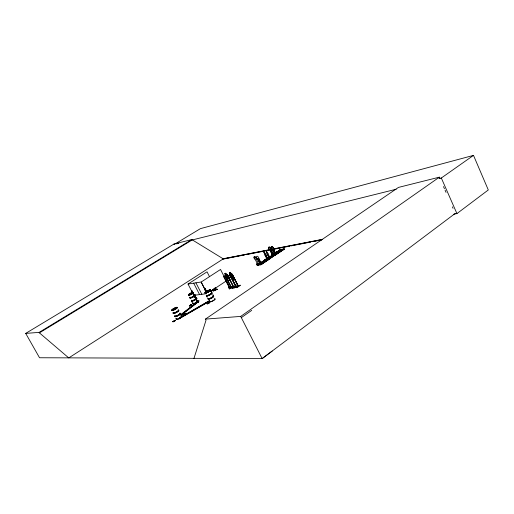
<?xml version="1.0" encoding="UTF-8"?>
<svg xmlns="http://www.w3.org/2000/svg" width="514" height="514" viewBox="0 0 514 514"><rect width="100%" height="100%" fill="white"/><g stroke="black" fill="none" stroke-linecap="round" stroke-linejoin="round"><path stroke-width="0.77" d="M257.116 263.9L257.418 263.676L258.028 264.826M257.373 264.112L257.668 263.464M257.36 264.119L257.694 263.464M257.585 263.875L257.72 263.483L256.794 264.466L257.392 265.327L266.297 259.435M257.855 263.656L257.508 263.753M260.277 263.065C260.065 263.695 259.589 263.142 259.827 263.688M260.013 263.521C259.763 263.425 260.598 263.29 260.206 263.027M272.895 255.098L272.619 254.533L273.493 253.948L273.769 254.514L267.248 258.87L266.805 257.989L266.239 258.651L266.586 259.217M263.913 252.387L264.337 252.201M269.587 258.272C268.918 257.276 269.15 257.707 269.786 258.42C263.072 260.425 272.42 258.497 267.453 259.326M266.438 251.796L266.952 253.151A1.034 0.578 56.3 0 0 267.531 254.61L269.387 258.092L270.03 257.951L268.424 254.417A1.034 0.578 56.3 0 0 267.55 253.036L266.817 251.744M266.458 258.24L266.952 258.144L266.586 258.15M272.381 254L271.726 254.295L272.247 254.192M268.989 257.81L269.317 258.478M269.439 257.745L269.079 257.745M271.925 254.077L272.381 254.102L271.977 254.025M271.97 254.34L271.733 254.289M274.515 253.922L274.373 253.582M274.277 253.646C274.315 254.051 274.887 253.646 274.861 253.312M229.565 274.013L235.83 286.973L238.496 286.594L232.199 274.116L231.596 273.686L229.604 273.988L229.585 274.585C228.974 276.294 235.168 283.49 234.14 277.958M266.194 259.358L257.315 265.346L266.143 259.281M272.992 255.419L281.775 249.643L258.195 265.166L259.917 264.241L258.638 265.102M259.011 263.926L265.879 259.326L267.151 258.94L258.304 264.819L258.022 264.247L258.497 265.128M259.833 264.909L268.668 258.825M268.854 258.966L259.917 264.903L268.726 258.902M260.919 264.71L260.643 263.798L267.409 259.223L266.991 259.204M264.928 259.776C269.362 259.249 262.68 260.328 265.892 259.512M272.426 255.291L266.451 259.242L267.486 259.05M266.477 259.249L272.51 255.329M266.952 259.313L267.402 259.236L260.54 263.817L260.823 264.389L259.686 264.588L259.3 264.035L259.654 264.749L261.157 264.671M267.351 259.075L267.132 258.484M268.417 259.062L268.334 258.735M282.404 249.862L269.002 258.793L268.764 258.195L269.021 258.561L270.377 258.022M269.67 258.028L269.818 258.696M259.737 263.438L260.212 263.406M271.726 255.664L271.373 254.771L272.349 254.173M272.195 255.394L271.54 254.064L272.388 255.24M272.928 255.252L273.242 255.381M272.857 255.349L272.619 254.533M273.082 255.407L273.069 255.002L271.758 255.317M275.478 254.783L284.351 249.149L282.719 249.149L281.929 249.862L283.298 249.592L281.858 249.727M275.626 254.751L274.238 255.201L274.707 255.098L273.917 254.302L274.296 254.848L275.453 254.629L275.279 254.038L275.677 254.828M269.073 257.925L269.24 257.63L269.542 258.465M279.301 250.215C284.46 249.335 276.403 251.237 280.278 249.855M267.473 259.056L281.376 249.631M281.563 249.688L280.156 249.637M282.841 249.367L282.719 249.149M284.351 249.161L283.946 249.142M274.129 255.098L275.086 255.021L274.129 255.098L282.784 249.29L284.081 249.213M209.905 290.211L209.616 290.391M206.236 292.787L205.767 292.864L206.172 292.729M206.313 292.479L205.658 292.974L206.043 292.851M260.386 263.271L259.859 263.29L260.463 264.453M260.142 263.097L259.454 263.322L260.052 264.524M274.778 253.306C274.772 254.443 274.444 252.329 275.08 254.7M266.779 258.086L266.342 258.176L266.734 258.966M189.499 294.824L189.859 294.805M189.717 294.914L189.383 295.023M189.332 294.785L189.139 295.171M257.379 264.1L257.463 263.875M176.392 307.802L176.514 307.687M263.868 252.316L264.241 252.143M173.057 310.026L172.563 310.366M197.742 301.911L197.344 302.174L197.44 301.557M209.262 302.894C208.78 301.859 206.198 304.044 208.202 303.607L207.103 303.909L209.571 302.682L207.405 303.768L208.202 303.607M230.195 273.891L230.015 274.508L231.364 277.168L232.373 278.241L233.189 278.113L231.705 274.238L230.304 272.401M191.073 305.033L189.486 306.003C190.476 306.19 192.429 304.32 191.266 304.513L189.364 305.766M272.6 256.248L272.825 256.126M272.516 256.37L272.973 256.068M270.55 256.563L269.94 256.762L270.28 256.589M196.586 302.335L198.558 302.007M205.664 292.948L206.371 292.537M229.334 288.907L232.868 286.324M232.945 286.529L229.34 288.932M257.148 265.378L258.478 264.941L273.242 255.188M260.983 264.704L269.953 258.76L269.689 258.484M268.436 258.96L261.523 263.496M266.419 251.744L266.766 251.654M275.363 254.995L275.774 254.726M280.515 249.81L275.26 253.421M176.36 307.777L176.623 307.713M172.845 310.07L172.543 310.103M172.563 310.103L172.408 310.469M184.757 314.6L186.929 313.27L184.886 314.844L185.239 314.105L184.886 314.844M183.19 314.741L185.355 313.411L183.318 314.979L183.665 314.247L183.318 314.979M185.361 314.343L183.948 314.677L186.126 313.341L185.779 314.067L186.126 313.341M184.07 314.915L186.248 313.585M231.583 287.634L231.178 287.789L233.941 287.313M238.412 286.516L238.181 286.112M238.188 286.645L232.495 274.951M183.794 314.484L182.38 314.812L184.552 313.489L184.211 314.215L184.552 313.489M182.509 315.056L184.68 313.726M235.592 286.549L236.029 286.401M214.813 289.665L214.73 289.748M212.455 290.506L214.936 290.153L214.197 288.772M212.378 290.018L212.867 290.371M212.655 289.98L212.86 290.378M197.46 301.699L197.678 301.609M197.415 302.155L188.021 284.056L207.039 271.829L209.526 276.699M229.784 287.39L229.707 288.013L229.392 287.647M215.315 287.853L216.24 289.697L215.97 289.273M216.086 289.26C215.36 290.551 216.58 289.408 215.006 288.058M193.058 293.019A3.013 0.572 -27.4 0 1 189.255 294.952L189.274 294.824M173.629 321.578L175.383 320.261L173.758 321.822M173.867 321.096L175.004 320.453L174.381 321.308L173.867 321.096L175.004 320.453M180.787 314.664L197.819 301.641L197.999 301.994L180.979 315.352M180.793 314.992L197.819 301.641M180.973 315.024L197.999 301.994M229.302 287.654L229.771 287.41M455.269 213.394L262.134 358.599L39.527 357.75L25.7 333.393L174.008 244.022L191.818 239.575L223.275 258.876L322.265 239.556M453.785 214.209L456.933 213.593L488.3 189.962L473.497 155.376L200.428 228.634L174.22 244.439L174.008 244.022M272.24 351.036L262.134 358.599L240.7 316.406L205.414 319.117L206.005 320.254L194.016 358.264L193.508 358.624M205.761 292.851L206.191 292.588M438.982 178.589L441.32 178.011L473.497 155.376M240.7 316.406L439.361 177.163L439.997 178.615M241.317 317.626L251.719 310.353M205.414 319.117L398.459 187.411L439.361 177.163M233.395 287.146C233.709 286.574 233.452 287.197 233.581 287.448L227.875 275.857L233.966 287.32M232.045 288.328L235.566 285.951L232.289 288.527M232.142 288.547L235.804 286.144L232.161 288.515M236.781 287.75L240.353 285.321M259.654 264.749L260.553 264.151M269.599 258.041L270.261 257.63L270.493 258.105M272.054 256.492L273.589 256.023L272.638 256.101M273.159 255.754L274.694 255.278L273.737 255.362M268.976 258.793L283.053 249.232M261.363 264.138L282.655 249.843C276.583 252.175 284.685 249.714 280.419 250.691M283.227 249.451L284.088 248.879M275.671 254.623L260.714 264.742L284.165 249.014M276.044 254.443L283.895 249.065M275.517 254.957L284.216 249.091M228.55 287.756L231.448 287.474M229.36 288.701L232.874 286.311M233.973 287.866L237.519 285.488L234.101 288.11M236.684 287.525L240.237 285.135M271.951 253.987L272.606 255.117M266.342 258.176L266.785 258.934M257.765 264.414L258.722 264.209L256.287 258.895A1.555 0.855 56.4 0 0 255.323 256.955A1.555 0.855 56.4 0 0 254.07 257.193A1.555 0.855 56.4 0 0 255.034 259.133L257.765 264.414L258.658 264.254M258.022 264.247L259.024 263.631L259.377 264.344M259.454 263.322L260.129 264.472M272.33 254.719L273.3 254.507L270.917 249.245A1.536 0.867 56.4 0 0 269.978 247.324A1.536 0.867 56.4 0 0 268.706 247.581A1.536 0.867 56.4 0 0 269.651 249.502L272.33 254.719L269.651 249.502A1.536 0.867 56.4 0 1 268.642 247.626A1.536 0.867 56.4 0 1 269.908 247.369A1.536 0.867 56.4 0 1 270.852 249.29L273.23 254.552M274.669 254.777L274.161 253.537L274.971 254.822M261.787 261.883L264.08 261.189M263.457 260.765L265.751 260.065L264.337 260.174M263.984 252.625L264.427 253.633A1.028 0.578 56.3 0 0 265.006 255.079L266.85 258.548L267.492 258.407L265.892 254.886L267.447 258.439M272.722 254.514L273.596 253.929L273.943 254.636M276.236 252.265L277.663 252.143L276.236 252.265L277.547 251.519L276.834 251.963L278.524 251.564L276.892 252.072L277.804 251.635L277.097 251.687M277.868 251.173L280.149 250.472M267.062 258.497L267.717 258.086L267.955 258.561M269.516 256.955L271.045 256.486L270.043 256.743M270.615 256.216L272.144 255.747L271.199 255.824M272.484 255.394L271.585 255.567L273.114 255.098M273.679 254.167L280.226 249.778L281.582 249.508M273.705 254.25L280.49 249.727M273.917 254.302L274.791 253.717M274.02 254.282L274.894 253.698M275.408 253.389L280.085 250.331M280.657 249.945L281.518 249.367M275.427 253.511L281.325 249.56M260.277 263.984L261.24 263.772L258.799 258.433A1.568 0.861 56.4 0 0 257.765 256.531A1.568 0.861 56.4 0 0 256.499 256.775A1.568 0.861 56.4 0 0 257.463 258.722L260.277 263.984L261.17 263.823L258.799 258.433M259.686 264.588L260.585 263.99M264.305 261.44L266.612 260.739M265.976 260.315L268.289 259.615L266.862 259.724M269.387 258.092L267.531 254.61M278.787 251.783L280.226 251.661L278.787 251.783L280.111 251.038L279.449 251.59L281.094 251.076L279.655 251.205M209.571 302.682C208.89 301.455 205.561 304.725 208.074 303.363M209.134 302.65L209.449 302.444M198.41 302.155L198.488 301.789L196.656 302.014M257.54 264.954L257.026 263.708L257.617 264.903M265.847 254.918A1.028 0.578 56.3 0 0 265.018 253.518L264.382 252.316M257.463 258.722L260.341 263.933M274.874 254.25L272.182 249.001A1.542 0.88 56.4 0 1 271.238 247.073A1.542 0.88 56.4 0 1 272.516 246.816A1.542 0.88 56.4 0 1 273.461 248.744L275.851 254.032L274.939 254.205L272.182 249.001M275.787 254.077L273.461 248.744M266.952 253.151L266.464 252.168M265.006 255.079L266.894 258.523M211.254 291.014L214.12 289.112M212.712 290.095L214.511 289.902M210.753 291.579L214.203 289.286M210.804 291.605L214.1 289.324M229.88 280.252L227.843 280.586C231.987 281.627 228.364 274.598 226.533 274.688L227.85 280.631L226.912 279.25M195.538 303.292L199.201 300.876M213.265 291.265L216.831 288.919M214.916 288.071L215.906 289.909L216.253 289.678M264.537 252.535L265.018 253.518M255.034 259.133L254.97 259.178A1.555 0.855 56.4 0 1 254.006 257.238A1.555 0.855 56.4 0 1 255.259 257A1.555 0.855 56.4 0 1 256.216 258.94L256.287 258.895M211.138 290.982L226.353 280.914M189.75 305.605L190.45 305.143L190.81 305.13L189.872 305.836L190.925 305.393L190.45 305.143M190.662 305.001L191.671 304.879L191.214 304.635M189.486 306.003L191.973 304.718L191.169 305.226M225.768 276.204L225.408 276.32L231.448 287.737L231.184 287.242M227.58 275.029L226.957 274.617L227.561 275.048L233.748 287.435M228.113 275.819L227.753 275.941M232.611 274.996L238.618 286.51L235.965 286.87L235.797 286.433M224.894 273.467L225.742 273.249L226.456 274.72M225.556 274.836L224.971 274.939L224.991 275.498L231.223 287.776M205.908 291.888L204.482 289.106L204.835 288.99M226.462 274.669L227.021 274.579L225.01 274.984M207.046 292.318L205.253 288.836L204.482 289.106M204.835 289.067L205.253 288.836M229.694 288.013L223.763 276.641L224.078 276.429M231.03 273.776L230.349 272.317L229.437 272.491L230.214 273.962M231.634 273.66L238.451 286.613M191.651 290.905L191.979 290.693L191.568 290.918L197.672 302.11M262.815 261.388L262.436 261.697L263.296 261.112L262.917 261.42M229.803 287.866L220.551 269.464L201.212 282.006L206.628 292.543M193.091 303.061A3 0.604 -27.4 0 0 193.906 303.511A3 0.604 -27.4 0 0 197.344 301.757L197.318 301.705A3 0.604 -27.4 0 0 197.704 300.709M189.608 294.837L189.178 295.03L189.884 294.715M25.7 333.393L39.141 332.385L191.818 239.575M39.141 332.385L39.411 332.86L192.037 240.006L396.185 189.236M229.604 287.454L229.848 287.846M216.118 289.716L215.231 287.866M209.217 301.448L179.058 318.751L178.866 318.391L209.404 300.632M178.866 318.391L209.712 300.696M179.058 318.751L208.896 301.397M174.201 321.456L172.749 321.648L174.073 321.211M173.995 321.34L175.133 320.691M172.749 321.648L175.383 320.261M172.877 321.886L175.512 320.505M189.621 294.972L189.203 295.094L189.473 294.708M172.794 310.327L173.045 310.103L172.576 310.205M214.781 290.114L213.978 288.804M231.306 287.692L231.39 287.217L228.518 287.756M184.089 313.97L185.355 313.411M182.38 314.812L183.665 314.247M184.211 314.215L185.477 313.656M183.948 314.677L185.239 314.105M185.657 313.829L186.929 313.27M185.779 314.067L187.051 313.508M212.674 290.384L215.064 290.063L214.319 288.695M236.061 286.928L230.131 275.331L236.029 286.844M266.541 251.654L266.419 252.046M206.12 292.607L206.519 292.569A3.123 0.617 -27.2 0 0 210.451 289.941A3.123 0.617 -27.2 0 0 206.075 291.579A3.123 0.617 -27.2 0 0 206.493 292.562L201.083 282.019L188.066 284.043M192.84 292.543L192.904 292.466A3.007 0.572 -27.4 0 0 189.158 294.419A3.007 0.572 -27.4 0 0 189.396 295.203A3.007 0.572 -27.4 0 0 193.18 293.276M212.449 290.089L212.738 290.461L212.635 289.96M214.891 290.172L214.094 288.727M176.546 243.861L178.866 243.283M233.761 287.326L233.452 286.94M272.317 249.149L223.596 258.671L68.754 357.911L39.411 332.86M273.891 248.84L321.828 239.473M281.28 250.112L282.655 249.843M222.601 259.223L244.613 254.938M246.187 254.629L268.205 250.344M272.928 249.425L281.576 247.742M283.15 247.433L289.44 246.212M291.008 245.904L310.668 242.075M314.6 241.31L321.68 239.935M271.54 254.064L271.938 254.025M274.084 253.588L274.572 253.46L275.157 254.648L274.739 254.726M271.585 255.567L272.979 255.182M269.201 257.63L268.873 257.72L269.265 258.516M266.239 258.651L266.49 259.011L267.839 258.478M265.809 259.184L267.248 258.87M269.908 258.497L269.207 258.69M256.949 263.759L257.43 263.631L257.944 264.883M259.024 263.631L259.197 264.215M256.794 264.466L257.18 265.018L258.304 264.819M225.736 273.3L224.843 273.422L225.614 274.881L225.421 275.427L226.758 278.061L227.76 279.128L228.569 278.999L228.428 277.798L225.704 273.275M229.758 272.748L230.516 273.14L229.996 273.223M223.763 276.641L229.642 288.039M232.373 275.035L232.733 274.913M232.495 279.68L234.512 279.378M227.843 280.638L229.874 280.329L229.475 278.832L229.861 280.336M191.953 290.789L197.588 302.136M215.038 289.774L217.525 289.427L215 289.838M212.623 289.973L212.481 290.513M215.18 289.69L217.409 289.26M231.326 287.435L233.517 287.063M228.634 287.994L231.261 287.551M236.08 286.536L238.207 286.189L235.958 286.619M193.9 295.319L205.555 293.809M196.727 302.2L198.61 302.026M236.209 286.831L231.743 278.01M272.131 255.587L271.713 255.484M227.882 280.56L225.029 275.478M179.129 318.481L179.315 318.841M191.561 301.14L192.846 303.613M193.727 294.079L197.794 302.026L192.242 291.38M195.918 282.822L201.829 294.291M193.675 283.169L199.567 294.586M212.777 294.49L213.458 295.826M205.17 288.849L206.956 292.325M204.925 289.054L206.718 292.53M206.557 295.98L207.238 297.31M227.22 279.063L231.602 287.647M229.527 272.51L230.253 273.936M259.943 263.194L260.54 264.395M261.896 263.907L261.433 263.213L261.722 263.785M266.824 258.259L267.055 258.728M266.67 258.092L267.01 258.915M276.5 254.16L276.044 253.473L276.32 254.044M443.492 186.582L444.449 188.754M445.085 190.206L446.036 192.377M452.404 206.872L453.04 208.318M441.32 178.011L456.933 213.593M234.069 277.978L234.468 279.404M181.41 316.136A3.123 0.649 -27.8 0 1 180.954 317.299A3.123 0.649 -27.8 0 1 177.381 319.117A3.123 0.649 -27.8 0 1 176.617 318.584M178.165 309.929A3.129 0.63 -27.8 0 1 177.69 311.06A3.129 0.63 -27.8 0 1 174.105 312.891A3.129 0.63 -27.8 0 1 173.353 312.377M180.112 313.649A3.129 0.642 -27.8 0 1 178.249 315.68A3.129 0.642 -27.8 0 1 175.056 316.399M180.273 313.296A3.174 0.649 -27.8 0 1 177.336 315.712A3.174 0.649 -27.8 0 1 175.088 315.763M179.836 313.116A3.129 0.642 -27.8 0 1 179.367 314.266A3.129 0.642 -27.8 0 1 175.788 316.091A3.129 0.642 -27.8 0 1 175.023 315.564M178.692 310.27A3.174 0.636 -27.8 0 1 175.737 312.673A3.174 0.636 -27.8 0 1 173.501 312.743M178.294 310.09A3.174 0.636 -27.8 0 1 177.812 311.246A3.174 0.636 -27.8 0 1 174.182 313.097A3.174 0.636 -27.8 0 1 173.411 312.576M181.044 316.399A3.129 0.655 -27.8 0 1 181.519 317.099A3.129 0.655 -27.8 0 1 178.101 319.091A3.129 0.655 -27.8 0 1 176.45 319.072M180.048 313.444A3.174 0.649 -27.8 0 1 178.159 315.5A3.174 0.649 -27.8 0 1 174.921 316.232M178.75 310.475A3.129 0.63 -27.8 0 1 176.206 312.666A3.129 0.63 -27.8 0 1 173.379 313.212M180.986 316.29A3.129 0.655 -27.8 0 1 181.326 317.112A3.129 0.655 -27.8 0 1 177.613 319.136A3.129 0.655 -27.8 0 1 176.643 318.654M211.601 293.057A3.116 0.63 -27.2 0 1 211.293 294.111A3.116 0.63 -27.2 0 1 207.72 295.929A3.116 0.63 -27.2 0 1 206.808 295.505M213.239 296.25A3.11 0.642 -27.2 0 1 212.937 297.317A3.11 0.642 -27.2 0 1 209.365 299.135A3.11 0.642 -27.2 0 1 208.446 298.692M213.175 296.045A3.155 0.649 -27.2 0 1 212.867 297.124A3.155 0.649 -27.2 0 1 209.249 298.968A3.155 0.649 -27.2 0 1 208.318 298.518M213.092 295.884A3.155 0.649 -27.2 0 1 212.783 296.957A3.155 0.649 -27.2 0 1 209.166 298.801A3.155 0.649 -27.2 0 1 208.234 298.358M211.537 292.851A3.155 0.636 -27.2 0 1 211.222 293.918A3.155 0.636 -27.2 0 1 207.605 295.762A3.155 0.636 -27.2 0 1 206.673 295.332M211.453 292.691A3.155 0.636 -27.2 0 1 211.138 293.751A3.155 0.636 -27.2 0 1 207.515 295.595A3.155 0.636 -27.2 0 1 206.589 295.164M214.608 298.917A3.116 0.655 -27.2 0 1 214.312 299.996A3.116 0.655 -27.2 0 1 210.74 301.821A3.116 0.655 -27.2 0 1 209.815 301.365M214.556 298.807A3.116 0.649 -27.2 0 1 212.892 300.748A3.116 0.649 -27.2 0 1 209.539 301.538M212.963 295.717A3.11 0.636 -27.2 0 1 211.293 297.638A3.11 0.636 -27.2 0 1 207.952 298.441M211.665 292.524A3.116 0.623 -27.2 0 1 209.288 294.618A3.116 0.623 -27.2 0 1 206.307 295.248M189.255 294.952A3.013 0.572 -27.4 0 1 189.017 294.162A3.013 0.572 -27.4 0 1 192.814 292.228M193.103 293.115A3.013 0.572 -27.4 0 1 189.306 295.049L189.274 295.087A3.013 0.572 -27.4 0 1 189.068 294.265A3.013 0.572 -27.4 0 1 192.866 292.325M195.005 294.997A3.007 0.585 -27.4 0 1 191.504 297.221A3.007 0.585 -27.4 0 1 189.974 297.066M196.47 298.306A3.007 0.598 -27.4 0 1 194.761 300.176A3.007 0.598 -27.4 0 1 191.613 300.941M196.2 297.792A3.007 0.598 -27.4 0 1 195.828 298.827A3.007 0.598 -27.4 0 1 192.384 300.581A3.007 0.598 -27.4 0 1 191.574 300.15M195.044 294.869A3.052 0.591 -27.4 0 1 192.281 297.105A3.052 0.591 -27.4 0 1 190.032 297.259M197.806 300.883A3.007 0.61 -27.4 0 1 196.104 302.765A3.007 0.61 -27.4 0 1 192.949 303.523M196.721 298.107A3.045 0.604 -27.4 0 1 194.324 300.189A3.045 0.604 -27.4 0 1 191.484 300.78M196.637 297.953A3.045 0.604 -27.4 0 1 194.241 300.028A3.045 0.604 -27.4 0 1 191.401 300.619M195.185 295.222A3.007 0.585 -27.4 0 1 192.814 297.259A3.007 0.585 -27.4 0 1 190.013 297.857M195.127 295.023A3.052 0.591 -27.4 0 1 192.718 297.092A3.052 0.591 -27.4 0 1 189.884 297.696M197.749 300.774A3.007 0.61 -27.4 0 1 197.382 301.827A3.007 0.61 -27.4 0 1 193.939 303.581A3.007 0.61 -27.4 0 1 193.116 303.132M272.118 249.046A1.542 0.88 56.4 0 1 271.174 247.118A1.542 0.88 56.4 0 1 272.452 246.861A1.542 0.88 56.4 0 1 273.397 248.789M265.828 260.694L264.903 261.144L265.828 260.694M265.886 260.81L264.961 261.253L265.886 260.81M176.379 318.455L175.743 318.622L175.929 318.982L176.565 318.815L176.379 318.455M225.672 273.589L225.158 273.679L225.395 274.148L225.916 274.065L225.672 273.589M226.655 275.221L225.852 275.356L227.188 277.997L227.998 277.862L226.655 275.221M231.268 274.303L230.452 274.437L231.795 277.097L232.611 276.975L231.268 274.303M173.115 310.064A3.142 0.617 -27.7 0 0 177.202 307.378A3.142 0.617 -27.7 0 0 172.916 308.965A3.142 0.617 -27.7 0 0 173.115 310.064M173.257 310.327A3.129 0.617 -27.7 0 0 177.33 307.648A3.129 0.617 -27.7 0 0 173.057 309.229A3.129 0.617 -27.7 0 0 173.257 310.327M173.167 310.16A3.142 0.617 -27.7 0 0 177.253 307.475A3.142 0.617 -27.7 0 0 172.961 309.062A3.142 0.617 -27.7 0 0 173.167 310.16M206.634 292.819A3.11 0.61 -27.2 0 0 210.579 290.211A3.11 0.61 -27.2 0 0 206.217 291.843A3.11 0.61 -27.2 0 0 206.634 292.819A3.103 0.61 -27.2 0 0 210.573 290.217A3.103 0.61 -27.2 0 0 206.223 291.849A3.103 0.61 -27.2 0 0 206.641 292.826M206.544 292.652A3.123 0.617 -27.2 0 0 210.502 290.037A3.123 0.617 -27.2 0 0 206.12 291.676A3.123 0.617 -27.2 0 0 206.544 292.652"/></g></svg>
